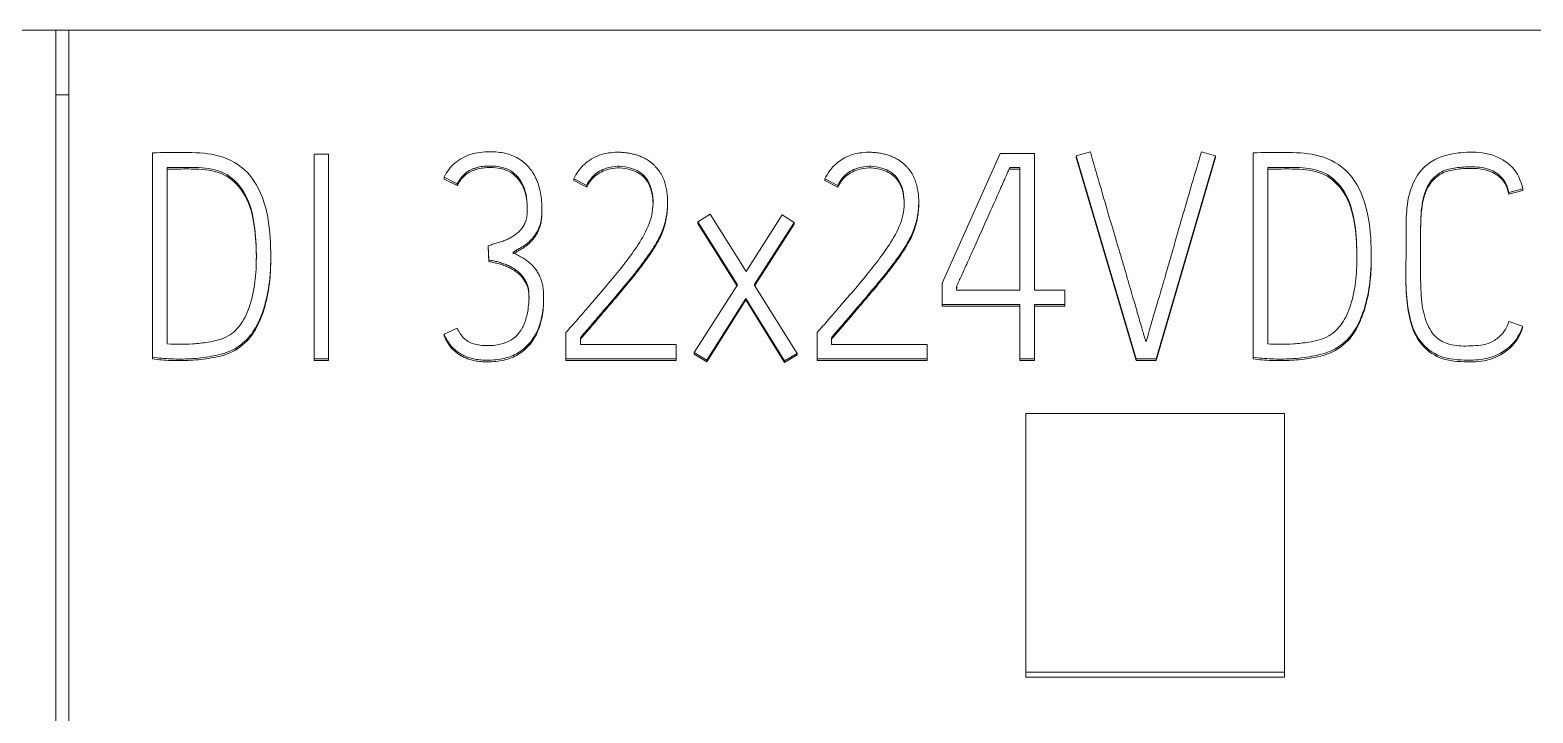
# Model space of a CAD drawing. Header units: millimetres. Extents: x 4137 to 6698, y 1400 to 3585.
# Drawn here: x 5429.35 to 5440.97, y 3367.5 to 3372.78 of the extents above; entities that cross this region are included whole.
import ezdxf

# ---------------------------------------------------------------- set-up
doc = ezdxf.new("R2010")
doc.units = ezdxf.units.MM
doc.layers.add('000-PI-Oprema', color=30, linetype='Continuous', lineweight=5)

msp = doc.modelspace()

# ---------------------------------------------------------------- linework, layer by layer
at = {"layer": '000-PI-Oprema', "color": 0, "linetype": 'ByBlock', "lineweight": 0}
for p, q in [((5429.548, 3372.778), (5424.648, 3372.778)), ((5429.648, 3372.778), (5429.548, 3372.778)), ((5429.648, 3362.595), (5429.648, 3372.778)), ((5454.448, 3372.778), (5429.648, 3372.778)), ((5429.648, 3372.278), (5429.548, 3372.278)), ((5430.295, 3371.829), (5430.295, 3370.249)), ((5431.544, 3371.82), (5431.544, 3370.238)), ((5431.655, 3371.82), (5431.544, 3371.82)), ((5431.655, 3370.238), (5431.655, 3371.82)), ((5436.85, 3371.825), (5436.402, 3370.821)), ((5437.114, 3371.825), (5436.85, 3371.825)), ((5437.114, 3370.768), (5437.114, 3371.825)), ((5437.547, 3371.836), (5437.438, 3371.805)), ((5437.438, 3371.805), (5437.9, 3370.238)), ((5437.438, 3371.805), (5437.438, 3371.792)), ((5438.055, 3370.238), (5438.514, 3371.805)), ((5438.514, 3371.805), (5438.406, 3371.836)), ((5438.514, 3371.805), (5438.514, 3371.792)), ((5438.805, 3371.829), (5438.805, 3370.249)), ((5430.408, 3371.717), (5430.408, 3370.352)), ((5436.923, 3371.715), (5436.923, 3371.702)), ((5436.923, 3371.715), (5437.001, 3371.715)), ((5436.923, 3371.702), (5437.001, 3371.702)), ((5437.001, 3371.715), (5437.001, 3370.768)), ((5437.438, 3371.792), (5437.9, 3370.225)), ((5438.055, 3370.225), (5438.514, 3371.792)), ((5438.918, 3371.717), (5438.918, 3370.352)), ((5432.549, 3371.64), (5432.549, 3371.627)), ((5432.651, 3371.589), (5432.549, 3371.64)), ((5432.651, 3371.576), (5432.549, 3371.627)), ((5432.651, 3371.589), (5432.651, 3371.576)), ((5433.552, 3371.629), (5433.552, 3371.616)), ((5433.652, 3371.578), (5433.552, 3371.629)), ((5433.652, 3371.565), (5433.552, 3371.616)), ((5433.652, 3371.578), (5433.652, 3371.565)), ((5435.494, 3371.629), (5435.494, 3371.616)), ((5435.594, 3371.578), (5435.494, 3371.629)), ((5435.594, 3371.565), (5435.494, 3371.616)), ((5435.594, 3371.578), (5435.594, 3371.565)), ((5434.278, 3371.437), (5434.278, 3371.449)), ((5436.22, 3371.437), (5436.22, 3371.449)), ((5440.891, 3371.55), (5440.782, 3371.523)), ((5440.891, 3371.537), (5440.782, 3371.51)), ((5440.782, 3371.523), (5440.782, 3371.51)), ((5440.891, 3371.55), (5440.891, 3371.537)), ((5433.306, 3371.379), (5433.306, 3371.4)), ((5434.606, 3371.356), (5434.511, 3371.296)), ((5434.884, 3370.913), (5434.606, 3371.356)), ((5435.163, 3371.351), (5434.884, 3370.913)), ((5435.257, 3371.292), (5435.163, 3371.351)), ((5434.511, 3371.296), (5434.511, 3371.284)), ((5434.511, 3371.296), (5434.817, 3370.81)), ((5434.511, 3371.284), (5434.813, 3370.804)), ((5434.948, 3370.81), (5435.257, 3371.292)), ((5434.952, 3370.803), (5435.257, 3371.279)), ((5435.257, 3371.292), (5435.257, 3371.279)), ((5432.889, 3371.111), (5432.889, 3371.099)), ((5432.895, 3371.001), (5432.889, 3371.111)), ((5432.895, 3370.989), (5432.889, 3371.099)), ((5439.988, 3371.188), (5439.988, 3371.175)), ((5431.209, 3371.011), (5431.209, 3371.024)), ((5432.895, 3371.001), (5432.895, 3370.989)), ((5439.719, 3371.011), (5439.719, 3371.024)), ((5439.988, 3371.053), (5439.988, 3371.066)), ((5439.987, 3370.888), (5439.987, 3370.875)), ((5434.817, 3370.81), (5434.484, 3370.286)), ((5435.279, 3370.279), (5434.948, 3370.81)), ((5436.402, 3370.821), (5436.402, 3370.658)), ((5436.513, 3370.768), (5436.513, 3370.797)), ((5436.513, 3370.784), (5436.516, 3370.791)), ((5437.001, 3370.768), (5436.513, 3370.768)), ((5437.349, 3370.768), (5437.114, 3370.768)), ((5437.349, 3370.658), (5437.349, 3370.768)), ((5433.319, 3370.692), (5433.319, 3370.714)), ((5434.58, 3370.227), (5434.882, 3370.704)), ((5434.58, 3370.214), (5434.882, 3370.692)), ((5434.882, 3370.704), (5435.183, 3370.222)), ((5434.882, 3370.704), (5434.882, 3370.692)), ((5434.882, 3370.692), (5435.183, 3370.209)), ((5436.402, 3370.658), (5436.402, 3370.645)), ((5436.402, 3370.658), (5437.001, 3370.658)), ((5436.402, 3370.645), (5437.001, 3370.645)), ((5437.001, 3370.658), (5437.001, 3370.238)), ((5437.114, 3370.238), (5437.114, 3370.658)), ((5437.114, 3370.658), (5437.349, 3370.658)), ((5437.114, 3370.645), (5437.349, 3370.645)), ((5437.349, 3370.658), (5437.349, 3370.645)), ((5440.784, 3370.526), (5440.889, 3370.489)), ((5432.549, 3370.427), (5432.651, 3370.473)), ((5432.549, 3370.427), (5432.549, 3370.414)), ((5433.492, 3370.238), (5433.492, 3370.44)), ((5433.603, 3370.4), (5433.603, 3370.348)), ((5435.434, 3370.238), (5435.434, 3370.44)), ((5435.545, 3370.4), (5435.545, 3370.348)), ((5440.889, 3370.489), (5440.889, 3370.476)), ((5433.603, 3370.348), (5434.345, 3370.348)), ((5434.345, 3370.348), (5434.345, 3370.238)), ((5434.484, 3370.286), (5434.484, 3370.273)), ((5434.484, 3370.286), (5434.58, 3370.227)), ((5435.545, 3370.348), (5436.286, 3370.348)), ((5436.286, 3370.348), (5436.286, 3370.238)), ((5430.295, 3370.249), (5430.295, 3370.236)), ((5431.544, 3370.238), (5431.655, 3370.238)), ((5431.544, 3370.238), (5431.544, 3370.225)), ((5431.544, 3370.225), (5431.655, 3370.225)), ((5431.655, 3370.238), (5431.655, 3370.225)), ((5433.492, 3370.238), (5433.492, 3370.225)), ((5434.345, 3370.238), (5433.492, 3370.238)), ((5434.345, 3370.225), (5433.492, 3370.225)), ((5434.345, 3370.238), (5434.345, 3370.225)), ((5434.484, 3370.273), (5434.58, 3370.214)), ((5434.58, 3370.227), (5434.58, 3370.214)), ((5435.183, 3370.222), (5435.279, 3370.279)), ((5435.183, 3370.209), (5435.279, 3370.267)), ((5435.183, 3370.222), (5435.183, 3370.209)), ((5435.279, 3370.279), (5435.279, 3370.267)), ((5436.286, 3370.238), (5435.434, 3370.238)), ((5435.434, 3370.238), (5435.434, 3370.225)), ((5436.286, 3370.225), (5435.434, 3370.225)), ((5436.286, 3370.238), (5436.286, 3370.225)), ((5437.001, 3370.238), (5437.001, 3370.225)), ((5437.001, 3370.238), (5437.114, 3370.238)), ((5437.001, 3370.225), (5437.114, 3370.225)), ((5437.114, 3370.238), (5437.114, 3370.225)), ((5437.9, 3370.238), (5438.055, 3370.238)), ((5437.9, 3370.238), (5437.9, 3370.225)), ((5437.9, 3370.225), (5438.055, 3370.225)), ((5438.055, 3370.238), (5438.055, 3370.225)), ((5438.805, 3370.249), (5438.805, 3370.236)), ((5437.048, 3369.814), (5437.048, 3367.815)), ((5439.048, 3369.814), (5437.048, 3369.814)), ((5439.048, 3367.815), (5439.048, 3369.814)), ((5437.048, 3367.815), (5437.048, 3367.777)), ((5437.048, 3367.815), (5439.048, 3367.815)), ((5437.048, 3367.777), (5439.048, 3367.777)), ((5439.048, 3367.815), (5439.048, 3367.777))]:
    msp.add_line(p, q, dxfattribs=at)
for points, knots in [([(5429.548, 3372.778), (5429.548, 3371.693), (5429.548, 3368.09), (5429.548, 3364.485), (5429.548, 3361.964)], [0, 0, 0, 0, 0.301146, 1, 1, 1, 1]), ([(5430.295, 3370.249), (5430.342, 3370.243), (5430.44, 3370.234), (5430.592, 3370.235), (5430.744, 3370.253), (5430.905, 3370.29), (5431.039, 3370.385), (5431.118, 3370.521), (5431.174, 3370.674), (5431.21, 3370.879), (5431.211, 3371.148), (5431.179, 3371.443), (5431.036, 3371.711), (5430.786, 3371.83), (5430.538, 3371.831), (5430.376, 3371.833), (5430.295, 3371.829)], [0, 0, 0, 0, 0.048928, 0.10152, 0.156673, 0.206259, 0.270351, 0.31956, 0.366981, 0.439378, 0.534587, 0.645045, 0.746603, 0.832762, 0.916147, 1, 1, 1, 1]), ([(5432.549, 3371.64), (5432.568, 3371.683), (5432.626, 3371.756), (5432.755, 3371.827), (5432.893, 3371.842), (5433.02, 3371.831), (5433.124, 3371.792), (5433.207, 3371.724), (5433.266, 3371.631), (5433.3, 3371.515), (5433.307, 3371.415), (5433.305, 3371.34), (5433.298, 3371.296), (5433.287, 3371.258), (5433.272, 3371.225), (5433.254, 3371.195), (5433.233, 3371.168), (5433.21, 3371.145), (5433.186, 3371.124), (5433.16, 3371.106), (5433.133, 3371.09), (5433.106, 3371.075), (5433.089, 3371.065), (5433.08, 3371.061)], [0, 0, 0, 0, 0.090044, 0.177969, 0.277991, 0.355408, 0.424426, 0.491004, 0.560177, 0.636379, 0.72419, 0.755913, 0.784262, 0.809647, 0.83316, 0.855708, 0.877614, 0.899011, 0.919895, 0.94045, 0.960699, 0.980541, 1, 1, 1, 1]), ([(5433.552, 3371.629), (5433.572, 3371.672), (5433.628, 3371.747), (5433.75, 3371.821), (5433.858, 3371.835), (5433.933, 3371.833), (5433.973, 3371.828), (5434.009, 3371.821), (5434.042, 3371.811), (5434.072, 3371.8), (5434.099, 3371.788), (5434.124, 3371.774), (5434.146, 3371.759), (5434.165, 3371.743), (5434.181, 3371.726), (5434.196, 3371.709), (5434.214, 3371.687), (5434.233, 3371.657), (5434.251, 3371.618), (5434.263, 3371.577), (5434.272, 3371.535), (5434.277, 3371.493), (5434.278, 3371.452), (5434.277, 3371.413), (5434.274, 3371.375), (5434.268, 3371.338), (5434.261, 3371.303), (5434.252, 3371.269), (5434.238, 3371.23), (5434.218, 3371.184), (5434.189, 3371.129), (5434.152, 3371.071), (5434.108, 3371.008), (5434.059, 3370.942), (5434.004, 3370.873), (5433.945, 3370.801), (5433.881, 3370.725), (5433.815, 3370.647), (5433.745, 3370.567), (5433.675, 3370.484), (5433.627, 3370.429), (5433.603, 3370.4)], [0, 0, 0, 0, 0.061339, 0.118477, 0.180647, 0.199061, 0.216082, 0.231833, 0.246526, 0.260308, 0.273254, 0.285426, 0.29689, 0.307753, 0.31802, 0.327627, 0.336606, 0.355189, 0.37361, 0.392165, 0.410785, 0.42927, 0.447741, 0.464235, 0.480574, 0.496814, 0.51268, 0.527892, 0.542508, 0.566365, 0.593275, 0.623397, 0.656474, 0.692185, 0.730563, 0.771282, 0.814001, 0.858722, 0.904903, 0.951996, 1, 1, 1, 1]), ([(5435.494, 3371.629), (5435.514, 3371.672), (5435.57, 3371.747), (5435.692, 3371.821), (5435.8, 3371.835), (5435.875, 3371.833), (5435.915, 3371.828), (5435.951, 3371.821), (5435.983, 3371.811), (5436.013, 3371.8), (5436.041, 3371.788), (5436.065, 3371.774), (5436.087, 3371.759), (5436.106, 3371.743), (5436.123, 3371.726), (5436.138, 3371.709), (5436.156, 3371.687), (5436.174, 3371.657), (5436.192, 3371.618), (5436.205, 3371.577), (5436.213, 3371.535), (5436.219, 3371.493), (5436.22, 3371.452), (5436.219, 3371.413), (5436.216, 3371.375), (5436.21, 3371.338), (5436.203, 3371.303), (5436.193, 3371.269), (5436.18, 3371.23), (5436.16, 3371.184), (5436.131, 3371.129), (5436.094, 3371.071), (5436.05, 3371.008), (5436.001, 3370.942), (5435.946, 3370.873), (5435.886, 3370.801), (5435.823, 3370.725), (5435.756, 3370.647), (5435.687, 3370.567), (5435.616, 3370.484), (5435.569, 3370.429), (5435.545, 3370.4)], [0, 0, 0, 0, 0.061339, 0.118477, 0.180647, 0.199061, 0.216082, 0.231833, 0.246526, 0.260308, 0.273254, 0.285426, 0.29689, 0.307753, 0.31802, 0.327627, 0.336606, 0.355189, 0.37361, 0.392165, 0.410785, 0.42927, 0.447741, 0.464235, 0.480574, 0.496814, 0.51268, 0.527892, 0.542508, 0.566365, 0.593275, 0.623397, 0.656474, 0.692185, 0.730563, 0.771282, 0.814001, 0.858722, 0.904903, 0.951996, 1, 1, 1, 1]), ([(5437.977, 3370.37), (5437.975, 3370.376), (5437.97, 3370.393), (5437.96, 3370.425), (5437.947, 3370.468), (5437.932, 3370.52), (5437.914, 3370.581), (5437.895, 3370.648), (5437.873, 3370.721), (5437.85, 3370.8), (5437.826, 3370.884), (5437.801, 3370.97), (5437.775, 3371.057), (5437.736, 3371.187), (5437.684, 3371.364), (5437.617, 3371.595), (5437.57, 3371.754), (5437.547, 3371.836)], [0, 0, 0, 0, 0.013272, 0.034859, 0.06476, 0.101229, 0.142516, 0.188621, 0.238884, 0.292645, 0.349905, 0.409112, 0.468717, 0.528719, 0.675164, 0.832258, 1, 1, 1, 1]), ([(5438.406, 3371.836), (5438.381, 3371.754), (5438.334, 3371.595), (5438.267, 3371.365), (5438.216, 3371.187), (5438.179, 3371.057), (5438.153, 3370.97), (5438.128, 3370.883), (5438.104, 3370.8), (5438.081, 3370.721), (5438.059, 3370.648), (5438.039, 3370.581), (5438.021, 3370.52), (5438.006, 3370.468), (5437.994, 3370.425), (5437.985, 3370.393), (5437.979, 3370.376), (5437.977, 3370.37)], [0, 0, 0, 0, 0.167989, 0.325145, 0.471471, 0.531274, 0.590769, 0.649955, 0.70726, 0.76111, 0.811506, 0.857719, 0.899023, 0.935417, 0.96522, 0.986746, 1, 1, 1, 1]), ([(5438.805, 3370.249), (5438.852, 3370.243), (5438.95, 3370.234), (5439.103, 3370.235), (5439.254, 3370.253), (5439.415, 3370.29), (5439.55, 3370.385), (5439.629, 3370.521), (5439.684, 3370.674), (5439.72, 3370.879), (5439.722, 3371.148), (5439.689, 3371.443), (5439.547, 3371.711), (5439.296, 3371.83), (5439.048, 3371.831), (5438.886, 3371.833), (5438.805, 3371.829)], [0, 0, 0, 0, 0.048928, 0.10152, 0.156673, 0.206259, 0.270351, 0.31956, 0.366981, 0.439378, 0.534587, 0.645045, 0.746603, 0.832762, 0.916147, 1, 1, 1, 1]), ([(5440.889, 3370.489), (5440.881, 3370.463), (5440.855, 3370.4), (5440.769, 3370.3), (5440.616, 3370.228), (5440.427, 3370.224), (5440.227, 3370.244), (5440.065, 3370.39), (5440.004, 3370.585), (5439.984, 3370.794), (5439.989, 3371.005), (5439.987, 3371.21), (5439.99, 3371.415), (5440.032, 3371.61), (5440.149, 3371.751), (5440.297, 3371.818), (5440.463, 3371.839), (5440.65, 3371.83), (5440.825, 3371.727), (5440.876, 3371.618), (5440.891, 3371.55)], [0, 0, 0, 0, 0.023749, 0.063372, 0.118592, 0.172501, 0.236244, 0.297229, 0.359591, 0.421629, 0.490644, 0.554667, 0.610982, 0.680492, 0.733777, 0.772528, 0.826559, 0.886213, 0.942216, 1, 1, 1, 1]), ([(5430.408, 3370.352), (5430.474, 3370.348), (5430.58, 3370.348), (5430.739, 3370.366), (5430.88, 3370.397), (5430.993, 3370.51), (5431.059, 3370.666), (5431.095, 3370.852), (5431.1, 3371.073), (5431.087, 3371.304), (5431.02, 3371.532), (5430.858, 3371.692), (5430.666, 3371.719), (5430.519, 3371.716), (5430.437, 3371.717), (5430.408, 3371.717)], [0, 0, 0, 0, 0.085013, 0.135874, 0.205821, 0.265138, 0.333279, 0.422662, 0.50952, 0.618636, 0.722487, 0.80996, 0.894466, 0.962458, 1, 1, 1, 1]), ([(5431.098, 3371.007), (5431.098, 3371.019), (5431.097, 3371.115), (5431.087, 3371.291), (5431.02, 3371.519), (5430.858, 3371.679), (5430.666, 3371.706), (5430.519, 3371.704), (5430.437, 3371.704), (5430.408, 3371.704)], [0, 0, 0, 0, 0.030851, 0.246457, 0.451657, 0.624495, 0.791473, 0.92582, 1, 1, 1, 1]), ([(5432.889, 3371.111), (5432.901, 3371.115), (5432.925, 3371.122), (5432.96, 3371.133), (5432.996, 3371.144), (5433.031, 3371.157), (5433.064, 3371.173), (5433.094, 3371.191), (5433.122, 3371.213), (5433.146, 3371.238), (5433.166, 3371.268), (5433.182, 3371.302), (5433.191, 3371.343), (5433.195, 3371.435), (5433.183, 3371.568), (5433.071, 3371.71), (5432.952, 3371.729), (5432.882, 3371.727), (5432.859, 3371.726), (5432.835, 3371.723), (5432.812, 3371.718), (5432.789, 3371.711), (5432.766, 3371.703), (5432.744, 3371.692), (5432.723, 3371.678), (5432.703, 3371.661), (5432.683, 3371.64), (5432.666, 3371.616), (5432.656, 3371.599), (5432.651, 3371.589)], [0, 0, 0, 0, 0.029364, 0.059027, 0.088993, 0.118548, 0.147162, 0.175106, 0.202604, 0.230099, 0.258166, 0.287672, 0.320058, 0.356367, 0.509421, 0.627625, 0.757774, 0.775505, 0.793677, 0.812339, 0.831209, 0.85007, 0.86906, 0.888397, 0.908411, 0.929359, 0.951405, 0.974839, 1, 1, 1, 1]), ([(5433.193, 3371.389), (5433.193, 3371.449), (5433.179, 3371.559), (5433.071, 3371.697), (5432.952, 3371.717), (5432.882, 3371.715), (5432.859, 3371.713), (5432.835, 3371.71), (5432.812, 3371.705), (5432.789, 3371.699), (5432.766, 3371.69), (5432.744, 3371.679), (5432.723, 3371.665), (5432.703, 3371.648), (5432.683, 3371.628), (5432.666, 3371.604), (5432.656, 3371.586), (5432.651, 3371.576)], [0, 0, 0, 0, 0.222922, 0.410158, 0.616314, 0.644399, 0.673184, 0.702745, 0.732635, 0.762511, 0.792591, 0.823221, 0.854923, 0.888104, 0.923025, 0.960145, 1, 1, 1, 1]), ([(5433.492, 3370.44), (5433.522, 3370.474), (5433.577, 3370.537), (5433.66, 3370.633), (5433.755, 3370.743), (5433.86, 3370.865), (5433.968, 3371.001), (5434.068, 3371.141), (5434.153, 3371.3), (5434.177, 3371.482), (5434.125, 3371.654), (5433.979, 3371.725), (5433.843, 3371.731), (5433.719, 3371.678), (5433.671, 3371.616), (5433.652, 3371.578)], [0, 0, 0, 0, 0.068794, 0.128406, 0.193582, 0.291346, 0.373604, 0.45943, 0.554437, 0.645803, 0.738171, 0.803969, 0.878932, 0.940491, 1, 1, 1, 1]), ([(5434.165, 3371.432), (5434.165, 3371.445), (5434.162, 3371.519), (5434.125, 3371.641), (5433.979, 3371.712), (5433.843, 3371.718), (5433.719, 3371.665), (5433.671, 3371.603), (5433.652, 3371.565)], [0, 0, 0, 0, 0.051721, 0.299015, 0.475174, 0.675868, 0.840679, 1, 1, 1, 1]), ([(5435.434, 3370.44), (5435.464, 3370.474), (5435.519, 3370.537), (5435.602, 3370.633), (5435.697, 3370.743), (5435.801, 3370.865), (5435.91, 3371.001), (5436.01, 3371.141), (5436.095, 3371.3), (5436.119, 3371.482), (5436.067, 3371.654), (5435.921, 3371.725), (5435.785, 3371.731), (5435.66, 3371.678), (5435.613, 3371.616), (5435.594, 3371.578)], [0, 0, 0, 0, 0.068794, 0.128406, 0.193582, 0.291346, 0.373604, 0.45943, 0.554437, 0.645803, 0.738171, 0.803969, 0.878932, 0.940491, 1, 1, 1, 1]), ([(5436.107, 3371.432), (5436.107, 3371.445), (5436.104, 3371.519), (5436.067, 3371.641), (5435.921, 3371.712), (5435.785, 3371.718), (5435.66, 3371.665), (5435.613, 3371.603), (5435.594, 3371.565)], [0, 0, 0, 0, 0.051721, 0.299015, 0.475174, 0.675868, 0.840679, 1, 1, 1, 1]), ([(5436.513, 3370.797), (5436.514, 3370.8), (5436.519, 3370.811), (5436.53, 3370.835), (5436.546, 3370.871), (5436.567, 3370.917), (5436.592, 3370.971), (5436.619, 3371.032), (5436.648, 3371.098), (5436.68, 3371.168), (5436.712, 3371.24), (5436.745, 3371.313), (5436.777, 3371.385), (5436.807, 3371.452), (5436.835, 3371.515), (5436.861, 3371.573), (5436.883, 3371.623), (5436.901, 3371.664), (5436.914, 3371.694), (5436.921, 3371.709), (5436.923, 3371.715)], [0, 0, 0, 0, 0.010734, 0.036404, 0.077011, 0.128795, 0.187998, 0.254619, 0.326966, 0.403344, 0.483752, 0.564544, 0.642072, 0.716335, 0.785641, 0.848294, 0.904294, 0.950045, 0.981947, 1, 1, 1, 1]), ([(5438.918, 3370.352), (5438.985, 3370.348), (5439.091, 3370.348), (5439.249, 3370.366), (5439.39, 3370.397), (5439.503, 3370.51), (5439.57, 3370.666), (5439.606, 3370.852), (5439.61, 3371.073), (5439.597, 3371.304), (5439.53, 3371.532), (5439.369, 3371.692), (5439.176, 3371.719), (5439.03, 3371.716), (5438.947, 3371.717), (5438.918, 3371.717)], [0, 0, 0, 0, 0.085013, 0.135874, 0.205821, 0.265138, 0.333279, 0.422662, 0.50952, 0.618636, 0.722487, 0.80996, 0.894466, 0.962458, 1, 1, 1, 1]), ([(5439.608, 3371.007), (5439.608, 3371.019), (5439.607, 3371.115), (5439.597, 3371.291), (5439.53, 3371.519), (5439.369, 3371.679), (5439.176, 3371.706), (5439.03, 3371.704), (5438.947, 3371.704), (5438.918, 3371.704)], [0, 0, 0, 0, 0.030851, 0.246457, 0.451657, 0.624495, 0.791473, 0.92582, 1, 1, 1, 1]), ([(5440.782, 3371.523), (5440.772, 3371.574), (5440.735, 3371.65), (5440.616, 3371.715), (5440.494, 3371.724), (5440.376, 3371.717), (5440.253, 3371.69), (5440.148, 3371.587), (5440.103, 3371.421), (5440.1, 3371.239), (5440.101, 3371.044), (5440.1, 3370.85), (5440.105, 3370.661), (5440.145, 3370.503), (5440.224, 3370.385), (5440.351, 3370.335), (5440.49, 3370.335), (5440.624, 3370.345), (5440.732, 3370.419), (5440.77, 3370.481), (5440.784, 3370.526)], [0, 0, 0, 0, 0.052928, 0.097969, 0.144851, 0.190624, 0.232935, 0.284925, 0.348337, 0.424764, 0.49245, 0.572241, 0.64631, 0.708712, 0.757514, 0.801091, 0.856423, 0.915681, 0.949914, 1, 1, 1, 1]), ([(5440.782, 3371.51), (5440.772, 3371.562), (5440.735, 3371.638), (5440.616, 3371.703), (5440.494, 3371.711), (5440.376, 3371.705), (5440.253, 3371.677), (5440.148, 3371.574), (5440.103, 3371.408), (5440.1, 3371.227), (5440.101, 3371.056), (5440.101, 3370.952), (5440.101, 3370.907)], [0, 0, 0, 0, 0.097342, 0.180178, 0.266401, 0.350584, 0.428399, 0.524015, 0.640638, 0.781197, 0.905681, 1, 1, 1, 1]), ([(5433.306, 3371.376), (5433.306, 3371.375), (5433.306, 3371.358), (5433.305, 3371.327), (5433.298, 3371.284), (5433.287, 3371.246), (5433.272, 3371.212), (5433.254, 3371.182), (5433.233, 3371.156), (5433.21, 3371.132), (5433.186, 3371.111), (5433.16, 3371.093), (5433.133, 3371.077), (5433.106, 3371.062), (5433.089, 3371.053), (5433.08, 3371.048)], [0, 0, 0, 0, 0.004463, 0.118969, 0.221294, 0.31292, 0.39779, 0.479177, 0.55825, 0.63548, 0.710862, 0.785053, 0.858141, 0.929761, 1, 1, 1, 1]), ([(5434.278, 3371.438), (5434.278, 3371.438), (5434.278, 3371.425), (5434.277, 3371.4), (5434.274, 3371.362), (5434.268, 3371.326), (5434.261, 3371.29), (5434.252, 3371.256), (5434.238, 3371.217), (5434.218, 3371.171), (5434.189, 3371.117), (5434.152, 3371.058), (5434.108, 3370.996), (5434.059, 3370.93), (5434.004, 3370.861), (5433.945, 3370.788), (5433.881, 3370.713), (5433.815, 3370.635), (5433.745, 3370.554), (5433.675, 3370.472), (5433.627, 3370.416), (5433.603, 3370.388)], [0, 0, 0, 0, 0.000351, 0.030208, 0.059783, 0.089178, 0.117897, 0.145433, 0.17189, 0.215074, 0.263783, 0.318309, 0.378181, 0.442821, 0.512289, 0.585996, 0.663321, 0.744272, 0.827864, 0.913107, 1, 1, 1, 1]), ([(5436.22, 3371.438), (5436.22, 3371.438), (5436.22, 3371.425), (5436.219, 3371.4), (5436.216, 3371.362), (5436.21, 3371.326), (5436.203, 3371.29), (5436.193, 3371.256), (5436.18, 3371.217), (5436.16, 3371.171), (5436.131, 3371.117), (5436.094, 3371.058), (5436.05, 3370.996), (5436.001, 3370.93), (5435.946, 3370.861), (5435.886, 3370.788), (5435.823, 3370.713), (5435.756, 3370.635), (5435.687, 3370.554), (5435.616, 3370.472), (5435.569, 3370.416), (5435.545, 3370.388)], [0, 0, 0, 0, 0.000351, 0.030208, 0.059783, 0.089178, 0.117897, 0.145433, 0.17189, 0.215074, 0.263783, 0.318309, 0.378181, 0.442821, 0.512289, 0.585996, 0.663321, 0.744272, 0.827864, 0.913107, 1, 1, 1, 1]), ([(5430.295, 3370.236), (5430.342, 3370.23), (5430.44, 3370.222), (5430.592, 3370.223), (5430.744, 3370.24), (5430.905, 3370.277), (5431.039, 3370.372), (5431.118, 3370.508), (5431.174, 3370.661), (5431.204, 3370.831), (5431.209, 3370.956), (5431.209, 3371.011)], [0, 0, 0, 0, 0.098443, 0.204258, 0.315227, 0.414995, 0.543949, 0.642959, 0.738369, 0.884032, 1, 1, 1, 1]), ([(5433.08, 3371.061), (5433.092, 3371.055), (5433.115, 3371.042), (5433.149, 3371.022), (5433.18, 3371.002), (5433.209, 3370.981), (5433.235, 3370.957), (5433.257, 3370.931), (5433.275, 3370.903), (5433.291, 3370.873), (5433.303, 3370.839), (5433.313, 3370.803), (5433.318, 3370.763), (5433.321, 3370.687), (5433.313, 3370.58), (5433.276, 3370.453), (5433.213, 3370.352), (5433.123, 3370.277), (5433.01, 3370.234), (5432.911, 3370.225), (5432.835, 3370.228), (5432.79, 3370.233), (5432.75, 3370.243), (5432.714, 3370.256), (5432.682, 3370.272), (5432.654, 3370.29), (5432.629, 3370.31), (5432.607, 3370.331), (5432.589, 3370.355), (5432.574, 3370.379), (5432.56, 3370.403), (5432.553, 3370.419), (5432.549, 3370.427)], [0, 0, 0, 0, 0.025257, 0.04947, 0.072678, 0.09489, 0.116257, 0.13704, 0.157793, 0.179079, 0.201165, 0.224382, 0.249105, 0.275597, 0.367907, 0.447752, 0.519784, 0.588829, 0.660512, 0.741164, 0.772461, 0.800616, 0.825923, 0.849188, 0.871088, 0.891868, 0.911666, 0.930597, 0.948935, 0.96669, 0.983692, 1, 1, 1, 1]), ([(5432.651, 3370.473), (5432.658, 3370.458), (5432.673, 3370.431), (5432.701, 3370.396), (5432.736, 3370.369), (5432.779, 3370.351), (5432.829, 3370.341), (5432.898, 3370.337), (5432.98, 3370.344), (5433.066, 3370.376), (5433.131, 3370.432), (5433.175, 3370.511), (5433.2, 3370.612), (5433.208, 3370.7), (5433.204, 3370.769), (5433.195, 3370.809), (5433.178, 3370.844), (5433.157, 3370.875), (5433.132, 3370.903), (5433.103, 3370.926), (5433.072, 3370.946), (5433.038, 3370.962), (5433.003, 3370.975), (5432.967, 3370.986), (5432.931, 3370.995), (5432.907, 3370.999), (5432.895, 3371.001)], [0, 0, 0, 0, 0.036915, 0.070606, 0.102584, 0.136025, 0.174009, 0.217714, 0.293477, 0.358868, 0.420065, 0.485571, 0.562465, 0.654475, 0.687582, 0.718308, 0.747613, 0.776093, 0.803947, 0.831767, 0.859738, 0.887815, 0.916282, 0.944737, 0.97262, 1, 1, 1, 1]), ([(5433.206, 3370.7), (5433.206, 3370.705), (5433.206, 3370.724), (5433.204, 3370.756), (5433.195, 3370.796), (5433.178, 3370.832), (5433.157, 3370.863), (5433.132, 3370.89), (5433.103, 3370.913), (5433.072, 3370.933), (5433.038, 3370.95), (5433.003, 3370.963), (5432.967, 3370.973), (5432.931, 3370.982), (5432.907, 3370.987), (5432.895, 3370.989)], [0, 0, 0, 0, 0.02887, 0.121921, 0.208278, 0.290642, 0.370687, 0.448975, 0.527165, 0.60578, 0.684693, 0.764704, 0.844679, 0.923045, 1, 1, 1, 1]), ([(5438.805, 3370.236), (5438.852, 3370.23), (5438.95, 3370.222), (5439.103, 3370.223), (5439.254, 3370.24), (5439.415, 3370.277), (5439.55, 3370.372), (5439.629, 3370.508), (5439.684, 3370.661), (5439.714, 3370.831), (5439.719, 3370.956), (5439.719, 3371.011)], [0, 0, 0, 0, 0.098443, 0.204258, 0.315227, 0.414995, 0.543949, 0.642959, 0.738369, 0.884032, 1, 1, 1, 1]), ([(5440.889, 3370.476), (5440.881, 3370.451), (5440.855, 3370.388), (5440.769, 3370.287), (5440.616, 3370.215), (5440.427, 3370.211), (5440.227, 3370.231), (5440.065, 3370.377), (5440.004, 3370.573), (5439.988, 3370.741), (5439.987, 3370.842), (5439.987, 3370.875)], [0, 0, 0, 0, 0.052439, 0.139927, 0.261857, 0.380889, 0.521635, 0.656293, 0.793992, 0.930972, 1, 1, 1, 1]), ([(5433.319, 3370.701), (5433.319, 3370.654), (5433.312, 3370.565), (5433.276, 3370.441), (5433.213, 3370.339), (5433.123, 3370.264), (5433.01, 3370.221), (5432.911, 3370.212), (5432.835, 3370.215), (5432.79, 3370.221), (5432.75, 3370.23), (5432.714, 3370.244), (5432.682, 3370.259), (5432.654, 3370.277), (5432.629, 3370.297), (5432.607, 3370.319), (5432.589, 3370.342), (5432.574, 3370.366), (5432.56, 3370.39), (5432.553, 3370.406), (5432.549, 3370.414)], [0, 0, 0, 0, 0.121082, 0.232106, 0.332265, 0.428272, 0.527947, 0.640092, 0.683609, 0.722759, 0.757948, 0.790298, 0.82075, 0.849643, 0.877172, 0.903496, 0.928994, 0.953682, 0.977324, 1, 1, 1, 1])]:
    msp.add_open_spline(points, degree=3, knots=knots, dxfattribs=at)

doc.saveas('drawing.dxf')
